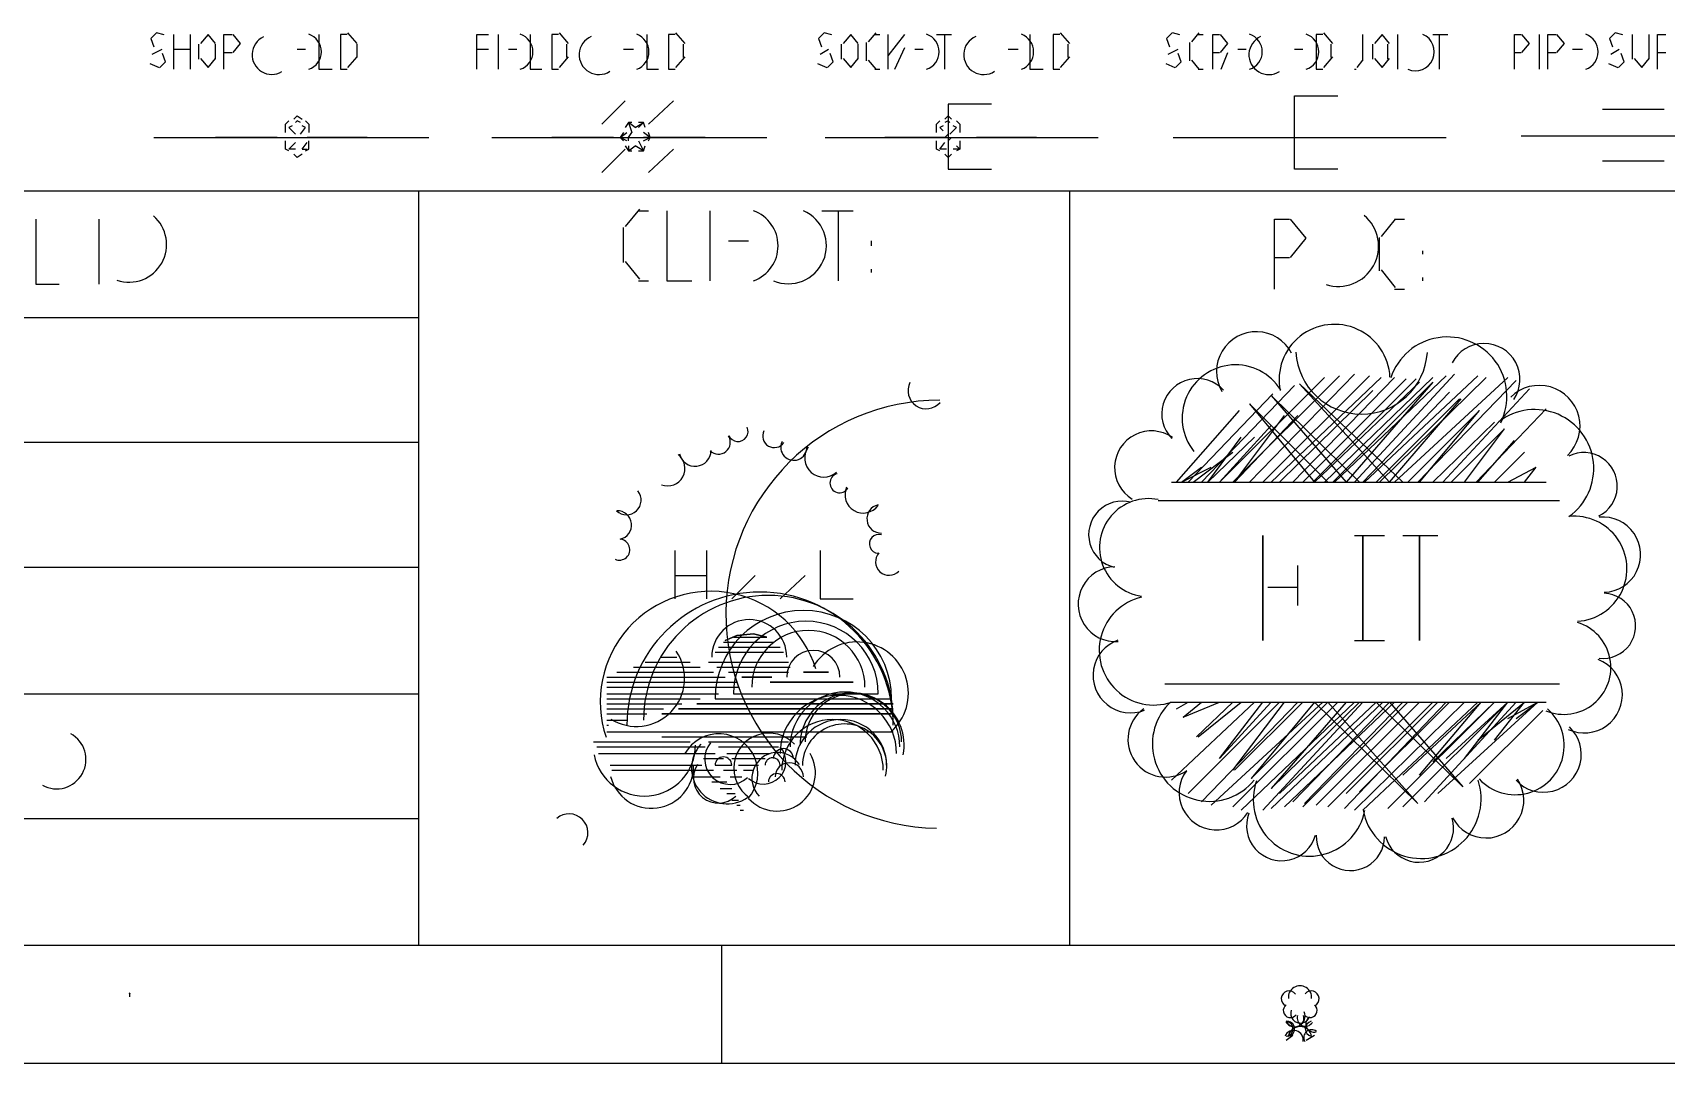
# Model space of a CAD drawing. Header units: millimetres. Extents: x 35 to 1147, y 31 to 824.
# Drawn here: x 644.3 to 762.1, y 31 to 105.3 of the extents above; entities that cross this region are included whole.
import ezdxf

# ---------------------------------------------------------------- set-up
doc = ezdxf.new("R2010")
doc.units = ezdxf.units.MM
for name, color, linetype in [('ARCS', 4, 'Continuous'), ('CURVES', 6, 'Continuous'), ('LINES', 7, 'Continuous'), ('RECTANGLES', 3, 'Continuous')]:
    doc.layers.add(name, color=color, linetype=linetype)

msp = doc.modelspace()

# ---------------------------------------------------------------- linework, layer by layer
at = {"layer": 'ARCS'}
for centre, radius, start, end in [((661.57, 103.69), 1.42, 115.1448, 300.9638), ((663.82, 103.9), 1.33, 288.4349, 71.5651), ((679.06, 103.9), 1.33, 288.4349, 71.5651), ((685.15, 103.69), 1.43, 113.1986, 303.3106), ((687.4, 103.9), 1.35, 290.8545, 69.1455), ((708.34, 103.9), 1.33, 288.4349, 71.5651), ((712.87, 103.69), 1.43, 113.1986, 303.3106), ((715.12, 103.9), 1.35, 290.8545, 69.1455), ((733.42, 103.69), 1.43, 114.1791, 302.1523), ((731.62, 103.9), 1.33, 288.4349, 71.5651), ((735.7, 103.9), 1.33, 288.4349, 71.5651), ((743.98, 103.9), 1.37, 246.8014, 66.8014), ((755.8, 103.9), 1.35, 290.8545, 69.1455), ((651.28, 90.01), 2.71, 251.3843, 49.5538), ((695.38, 89.92), 2.68, 289.6538, 70.3462), ((698.8, 89.92), 2.74, 246.8014, 66.8014), ((738.43, 89.89), 2.9, 252.2351, 49.7636), ((732.52, 80.86), 2.87, 27.5973, 209.8989), ((738.16, 80.26), 4, 2.6026, 191.1429), ((746.29, 79.06), 4.29, 333.6186, 161.6888), ((748.93, 80.29), 2.59, 325.7389, 152.5713), ((731.02, 77.5), 3.84, 31.9081, 218.7966), ((740.11, 82.54), 4.75, 183.4682, 356.2111), ((708.73, 79.48), 1.31, 152.8503, 319.6859), ((728.26, 77.8), 2.55, 42.0892, 224.0608), ((752.92, 76.93), 2.93, 313.8309, 134.5559), ((709.72, 63.37), 15.42, 90, 269.1169), ((752.59, 73.87), 4.25, 305.352, 127.4437), ((695.17, 76.54), 0.725, 203.4986, 25.4633), ((697.78, 76.21), 0.835, 153.4349, 325.7131), ((724.96, 73.93), 2.65, 55.1755, 238.7173), ((693.76, 75.76), 0.857, 225, 33.6901), ((699.19, 75.4), 0.941, 154.359, 0), ((701.35, 74.62), 1.37, 144.9042, 312.3575), ((690.1, 73.87), 1.25, 249.2744, 53.3929), ((692.08, 75.19), 1.16, 192.6804, 358.4089), ((756.13, 72.61), 2.41, 296.2587, 116.8962), ((702.49, 72.82), 0.7, 105.0685, 329.5345), ((687.13, 71.59), 1.06, 227.3859, 38.4181), ((704.2, 71.98), 1.32, 155.7723, 324.1623), ((686.47, 69.79), 1.03, 281.9761, 91.6366), ((705.49, 70.24), 1.03, 102.3391, 271.5911), ((722.86, 69.1), 2.42, 74.9816, 256.3287), ((724.75, 68.17), 3.53, 78.4952, 261.8699), ((755.44, 66.64), 3.79, 273.5763, 95.5275), ((757.51, 67.66), 2.71, 271.9092, 95.7106), ((686.62, 68.02), 0.754, 245.556, 85.6013), ((705.31, 68.44), 0.675, 73.7398, 267.1376), ((706.06, 67.15), 0.977, 138.5035, 316.3322), ((722.38, 64.09), 2.7, 91.232, 273.9452), ((693.19, 57.07), 7.95, 17.2132, 198.8481), ((696.76, 55.36), 9.6, 0, 180), ((757.51, 62.53), 2.35, 263.1572, 87.8789), ((697.36, 55.72), 9, 0, 180), ((699.88, 57.28), 6.36, 0, 180), ((725.14, 60.76), 3.94, 103.1906, 288.7117), ((695.98, 60.28), 2.7, 0, 180), ((700.06, 57.64), 5.22, 0, 180), ((754.69, 59.53), 3.38, 247.3406, 73.1562), ((700.24, 58.12), 4.08, 0, 180), ((703.75, 57.67), 3.7, 310.7412, 148.69), ((723.46, 58.96), 2.7, 109.6538, 292.0362), ((687.85, 58.75), 3.47, 237.8581, 34.177), ((700.6, 58.84), 1.92, 0, 180), ((756.16, 57.55), 2.74, 244.9424, 68.416), ((702.88, 53.8), 3.96, 0, 180), ((703.39, 53.95), 3.75, 348.8962, 180.4063), ((702.4, 53.32), 4.2, 0, 180), ((703.48, 54.16), 3.48, 0, 180), ((725.98, 54.34), 2.71, 125.5377, 304.6952), ((729.16, 54.01), 4.13, 132.3301, 321.1466), ((751.18, 53.89), 3.53, 222.6829, 48.9576), ((701.98, 52.12), 3.66, 0, 180), ((702.58, 52.48), 3.3, 0, 180), ((702.85, 52.42), 3.04, 346.1153, 178.9678), ((646.06, 52.9), 2.12, 241.2602, 61.2602), ((693.79, 51.94), 2.81, 318.8713, 150.4077), ((697.39, 52.27), 2.53, 42.9904, 236.1292), ((753.22, 53.26), 2.72, 223.2101, 46.7899), ((688.42, 53.95), 3.69, 191.2059, 359.5848), ((694.39, 52.27), 2.57, 137.9609, 304.9393), ((694.6, 52.93), 1.83, 139.9392, 313.1118), ((694.12, 52.48), 0.6, 0, 180), ((697, 52.75), 1.62, 228.7153, 41.1859), ((697.99, 51.94), 2.76, 221.9413, 30.2113), ((698.02, 51.55), 1.85, 31.7989, 224.3704), ((697.66, 52.48), 0.54, 0, 180), ((698.44, 52.96), 0.72, 0, 180), ((688.93, 52.42), 3.04, 194.1911, 1.014), ((693.76, 51.55), 1.8, 147.1443, 314.3563), ((697.96, 51.28), 0.6, 0, 180), ((698.86, 51.64), 1.02, 0, 180), ((729.64, 50.5), 2.68, 143.6732, 327.9946), ((736.36, 49.99), 4.06, 160.4012, 348.9485), ((744.43, 50.05), 4.29, 190.8403, 18.4349), ((749.08, 49.96), 2.72, 207.646, 33.6901), ((682.99, 47.62), 1.36, 319.3987, 130.4622), ((734.35, 48.13), 2.53, 159.3625, 344.5115), ((744.25, 47.98), 2.49, 194.8455, 15.9454), ((739.3, 47.35), 2.46, 177.9047, 359.3013), ((735.67, 35.74), 0.842, 355.7636, 183.9452), ((650.53, 34.3), 1.92, 63.4349, 66.6823), ((650.23, 35.92), 1.12, 353.4802, 5.856), ((734.89, 35.65), 0.569, 37.4054, 244.9831), ((736.48, 35.65), 0.564, 298.0725, 140.9061), ((734.98, 34.81), 0.513, 127.5686, 321.8428), ((735.28, 34.39), 0.754, 213.0239, 24.6236), ((735.31, 34.27), 0.649, 207.8973, 16.9275), ((735.7, 34.6), 0.702, 160.0169, 340.0169), ((736.06, 34.27), 0.596, 162.3499, 327.2648), ((736.39, 34.81), 0.511, 220.2364, 49.7636), ((736.69, 33.85), 0.598, 122.9052, 284.7436), ((735.22, 32.68), 0.69, 351.2538, 156.0375), ((734.62, 33.49), 0.543, 276.009, 83.2902), ((734.74, 33.49), 0.543, 276.009, 83.2902), ((735.67, 32.8), 0.849, 8.427, 172.1467), ((736.51, 32.86), 0.563, 51.8428, 210.4655), ((736.6, 33.49), 0.553, 103.2405, 258.1113)]:
    msp.add_arc(centre, radius, start, end, dxfattribs=at)
at = {"layer": 'CURVES'}
for p, q in [((653.26, 105.28), (652.85, 104.86)), ((652.85, 104.86), (653.07, 104.26)), ((653.82, 105.13), (653.27, 105.28)), ((656.98, 105.16), (656.44, 104.5)), ((657.52, 104.5), (656.98, 105.16)), ((658.12, 102.64), (658.12, 105.16)), ((658.12, 105.16), (658.72, 105.16)), ((659.32, 104.5), (658.78, 105.16)), ((664.96, 105.16), (664.96, 102.64)), ((667, 105.16), (666.52, 105.16)), ((666.52, 105.16), (666.52, 102.64)), ((667.72, 104.5), (667.06, 105.28)), ((676.36, 102.64), (676.36, 105.16)), ((676.36, 105.16), (677.2, 105.16)), ((680.2, 105.16), (680.2, 102.64)), ((682.24, 105.16), (681.76, 105.16)), ((681.76, 105.16), (681.76, 102.64)), ((682.96, 104.5), (682.3, 105.28)), ((688.6, 105.16), (688.6, 102.64)), ((690.64, 105.16), (690.16, 105.16)), ((690.16, 105.16), (690.16, 102.64)), ((691.36, 104.5), (690.7, 105.28)), ((701.38, 105.28), (700.97, 104.86)), ((700.97, 104.86), (701.19, 104.26)), ((701.94, 105.13), (701.39, 105.28)), ((703.3, 105.16), (702.76, 104.5)), ((703.84, 104.5), (703.3, 105.16)), ((705.1, 105.28), (704.56, 104.62)), ((716.2, 105.16), (716.2, 102.64)), ((718.36, 105.16), (717.88, 105.16)), ((717.88, 105.16), (717.88, 102.64)), ((719.08, 104.5), (718.42, 105.28)), ((726.46, 105.28), (726.05, 104.86)), ((726.05, 104.86), (726.27, 104.26)), ((727.02, 105.13), (726.47, 105.28)), ((728.38, 105.28), (727.84, 104.62)), ((729.4, 102.64), (729.4, 105.16)), ((729.4, 105.16), (729.88, 105.16)), ((730.48, 104.5), (729.94, 105.16)), ((737.32, 105.16), (736.84, 105.16)), ((736.84, 105.16), (736.84, 102.64)), ((738.04, 104.5), (737.38, 105.28)), ((741.58, 105.16), (741.04, 104.5)), ((742.12, 104.5), (741.58, 105.16)), ((751.12, 102.64), (751.12, 105.16)), ((751.12, 105.16), (751.6, 105.16)), ((752.2, 104.5), (751.66, 105.16)), ((753.52, 102.64), (753.52, 105.16)), ((753.52, 105.16), (754.12, 105.16)), ((754.72, 104.5), (754.18, 105.16)), ((758.38, 105.28), (757.97, 104.86)), ((757.97, 104.86), (758.19, 104.26)), ((758.94, 105.13), (758.39, 105.28)), ((761.44, 102.64), (761.44, 105.16)), ((761.44, 105.16), (762.04, 105.16)), ((653.91, 103.18), (653.69, 103.78)), ((658.78, 103.84), (659.32, 104.5)), ((702.03, 103.18), (701.81, 103.78)), ((727.11, 103.18), (726.89, 103.78)), ((729.94, 103.84), (730.48, 104.5)), ((751.66, 103.84), (752.2, 104.5)), ((754.18, 103.84), (754.72, 104.5)), ((759.03, 103.18), (758.81, 103.78)), ((652.79, 103.05), (653.45, 102.76)), ((653.5, 102.76), (653.91, 103.18)), ((656.44, 103.42), (656.98, 102.76)), ((656.98, 102.76), (657.52, 103.42)), ((664.96, 102.64), (665.92, 102.64)), ((667.06, 102.76), (667.72, 103.54)), ((680.2, 102.64), (681.04, 102.64)), ((682.3, 102.76), (682.96, 103.54)), ((688.6, 102.64), (689.44, 102.64)), ((690.7, 102.76), (691.36, 103.54)), ((700.91, 103.05), (701.57, 102.76)), ((701.62, 102.76), (702.03, 103.18)), ((702.76, 103.42), (703.3, 102.76)), ((703.3, 102.76), (703.84, 103.42)), ((704.56, 103.3), (705.1, 102.64)), ((716.2, 102.64), (717.16, 102.64)), ((718.42, 102.76), (719.08, 103.54)), ((725.99, 103.05), (726.65, 102.76)), ((726.7, 102.76), (727.11, 103.18)), ((727.84, 103.3), (728.38, 102.64)), ((737.38, 102.76), (738.04, 103.54)), ((739.78, 102.76), (740.2, 103.3)), ((741.04, 103.42), (741.58, 102.76)), ((741.58, 102.76), (742.12, 103.42)), ((757.91, 103.05), (758.57, 102.76)), ((758.62, 102.76), (759.03, 103.18)), ((759.76, 103.42), (760.3, 102.76)), ((760.3, 102.76), (760.84, 103.42)), ((713.44, 100.12), (710.32, 100.12)), ((710.32, 100.12), (710.32, 95.44)), ((735.28, 95.44), (735.28, 100.72)), ((662.56, 98.68), (662.8, 98.92)), ((663.16, 99.04), (663.4, 99.28)), ((663.4, 98.92), (663.28, 98.8)), ((663.4, 99.28), (663.76, 99.04)), ((663.64, 98.8), (663.4, 98.92)), ((664, 98.92), (664.24, 98.68)), ((709.48, 98.68), (709.72, 98.92)), ((710.08, 99.04), (710.32, 99.28)), ((710.32, 98.92), (710.08, 98.8)), ((710.32, 99.28), (710.56, 99.04)), ((710.44, 98.8), (710.32, 98.92)), ((710.92, 98.92), (711.16, 98.68)), ((659.8, 97.72), (657.52, 97.72)), ((661.96, 97.72), (659.8, 97.72)), ((662.56, 98.08), (662.56, 98.68)), ((663.04, 98.56), (662.8, 98.44)), ((662.8, 98.44), (663.28, 97.96)), ((663.64, 97.96), (664, 98.44)), ((664, 98.44), (663.76, 98.56)), ((666.28, 97.72), (664.12, 97.72)), ((664.24, 98.68), (664.24, 98.08)), ((668.44, 97.72), (666.28, 97.72)), ((684.04, 97.72), (681.76, 97.72)), ((686.2, 97.72), (684.04, 97.72)), ((686.68, 97.72), (687.16, 98.08)), ((686.92, 98.08), (686.68, 97.72)), ((687.16, 97.48), (686.68, 97.72)), ((686.68, 97.72), (686.92, 97.48)), ((687.28, 98.8), (687.04, 98.44)), ((687.76, 98.44), (687.28, 98.8)), ((687.28, 98.8), (687.52, 98.08)), ((687.52, 98.8), (687.28, 98.8)), ((687.76, 98.44), (688.36, 98.8)), ((688.36, 98.8), (688, 98.44)), ((688.36, 98.8), (688, 98.8)), ((688.48, 98.44), (688.36, 98.8)), ((688.84, 97.72), (688.36, 98.08)), ((690.64, 97.72), (688.36, 97.72)), ((688.36, 97.48), (688.84, 97.72)), ((688.84, 97.72), (688.72, 98.08)), ((688.72, 97.48), (688.84, 97.72)), ((692.8, 97.72), (690.64, 97.72)), ((708.04, 97.72), (705.76, 97.72)), ((710.2, 97.72), (708.04, 97.72)), ((709.48, 98.08), (709.48, 98.68)), ((709.96, 98.56), (709.72, 98.44)), ((709.72, 98.44), (709.96, 98.2)), ((710.44, 97.96), (710.92, 98.44)), ((710.92, 98.44), (710.68, 98.56)), ((711.16, 98.68), (711.16, 98.08)), ((714.52, 97.72), (712.36, 97.72)), ((716.68, 97.72), (714.52, 97.72)), ((662.56, 96.88), (662.56, 97.48)), ((662.8, 96.76), (662.56, 96.88)), ((662.8, 96.88), (663.28, 97.36)), ((663.28, 96.88), (662.8, 96.88)), ((687.04, 97.12), (687.28, 96.76)), ((687.28, 96.76), (687.76, 97.12)), ((687.28, 97.12), (687.28, 96.76)), ((687.28, 96.76), (687.52, 96.76)), ((688.36, 96.76), (687.76, 97.12)), ((688, 97.48), (688.36, 96.76)), ((688, 96.76), (688.36, 96.76)), ((688.36, 96.76), (688.48, 97.12)), ((709.48, 96.88), (709.48, 97.48)), ((709.72, 96.76), (709.48, 96.88)), ((709.72, 96.88), (710.08, 97.36)), ((710.2, 96.88), (709.72, 96.88)), ((711.16, 96.88), (710.68, 96.88)), ((710.92, 97.12), (711.16, 96.88)), ((711.16, 96.88), (710.92, 96.76)), ((711.16, 97.48), (711.16, 96.88)), ((663.4, 96.28), (663.16, 96.52)), ((663.76, 96.52), (663.4, 96.28)), ((710.32, 96.28), (710.08, 96.52)), ((710.56, 96.52), (710.32, 96.28)), ((738.4, 95.44), (735.28, 95.44)), ((644.56, 91.84), (644.56, 87.16)), ((688.06, 92.56), (687.04, 91.3)), ((690.04, 92.44), (690.04, 87.4)), ((733.84, 86.8), (733.84, 91.84)), ((733.84, 91.84), (734.92, 91.84)), ((736.12, 90.46), (734.98, 91.84)), ((742.54, 91.84), (741.52, 90.58)), ((734.98, 89.08), (736.12, 90.46)), ((687.04, 88.78), (688.06, 87.52)), ((644.56, 87.16), (646.24, 87.16)), ((690.04, 87.4), (691.84, 87.4)), ((741.52, 88.18), (742.54, 86.92)), ((738.04, 72.88), (745.24, 80.08)), ((745.24, 80.08), (739, 72.88)), ((739.96, 72.88), (733.6, 79.12)), ((733.6, 79.12), (739, 72.88)), ((743.08, 72.88), (735.64, 79.96)), ((735.64, 79.96), (742.12, 72.88)), ((737.68, 72.88), (732.04, 78.52)), ((732.04, 78.52), (736.72, 72.88)), ((733, 61.48), (733, 69.04)), ((733, 69.04), (733, 61.48)), ((740.2, 61.48), (740.2, 69.04)), ((740.2, 69.04), (740.2, 61.48)), ((744.28, 61.48), (744.28, 69.04)), ((744.28, 69.04), (744.28, 61.48)), ((701.08, 67.96), (701.08, 64.48)), ((701.08, 64.48), (703.48, 64.48)), ((695.08, 61.84), (694.24, 61.48)), ((694.24, 61.48), (695.08, 61.84)), ((696.28, 61.96), (695.08, 61.84)), ((695.08, 61.84), (696.28, 61.96)), ((697.24, 61.72), (696.28, 61.96)), ((696.28, 61.96), (697.24, 61.72)), ((701.68, 59.2), (699.88, 59.2)), ((699.88, 59.2), (701.68, 59.2)), ((697.6, 58.84), (695.44, 58.84)), ((695.44, 58.84), (697.6, 58.84)), ((703.48, 58.48), (697.48, 58.48)), ((697.48, 58.48), (703.48, 58.48)), ((706.36, 56.56), (690.88, 56.56)), ((690.88, 56.56), (706.36, 56.56)), ((706.36, 56.92), (692.2, 56.92)), ((692.2, 56.92), (706.36, 56.92)), ((736.72, 57.04), (732.16, 51.52)), ((732.16, 51.52), (737.68, 57.04)), ((739, 57.04), (733.6, 50.8)), ((733.6, 50.8), (739.96, 57.04)), ((744.16, 49.72), (736.72, 57.04)), ((737.68, 57.04), (744.16, 49.72)), ((747.4, 50.92), (741.16, 57.04)), ((742.12, 57.04), (747.4, 50.92)), ((706.36, 56.2), (689.68, 56.2)), ((689.68, 56.2), (706.36, 56.2))]:
    msp.add_line(p, q, dxfattribs=at)
at = {"layer": 'LINES'}
for p, q in [((654.52, 102.64), (654.52, 105.16)), ((655.72, 102.64), (655.72, 105.16)), ((677.92, 102.64), (677.92, 105.16)), ((705.04, 105.16), (705.4, 105.16)), ((706, 102.64), (706, 105.16)), ((706, 103.6), (707.2, 105.16)), ((709.48, 105.16), (710.56, 105.16)), ((710.08, 102.64), (710.08, 105.16)), ((728.32, 105.16), (728.68, 105.16)), ((740.2, 103.24), (740.2, 105.16)), ((742.72, 102.64), (742.72, 105.16)), ((745.24, 105.16), (746.32, 105.16)), ((745.72, 102.64), (745.72, 105.16)), ((752.92, 102.64), (752.92, 105.16)), ((759.64, 103.36), (759.64, 105.16)), ((760.84, 103.36), (760.84, 105.16)), ((652.96, 103.72), (653.68, 104.08)), ((654.52, 104.08), (655.72, 104.08)), ((656.32, 103.36), (656.32, 104.44)), ((657.52, 103.36), (657.52, 104.44)), ((658.12, 103.84), (658.72, 103.84)), ((663.4, 104.08), (664, 104.08)), ((667.72, 103.48), (667.72, 104.44)), ((676.36, 104.08), (677.2, 104.08)), ((678.64, 104.08), (679.24, 104.08)), ((682.84, 103.48), (682.84, 104.44)), ((686.92, 104.08), (687.64, 104.08)), ((691.24, 103.48), (691.24, 104.44)), ((701.08, 103.72), (701.68, 104.08)), ((702.64, 103.36), (702.64, 104.44)), ((703.84, 103.36), (703.84, 104.44)), ((704.44, 103.24), (704.44, 104.56)), ((706.48, 102.64), (707.2, 104.2)), ((707.92, 104.08), (708.52, 104.08)), ((714.64, 104.08), (715.36, 104.08)), ((718.96, 103.48), (718.96, 104.44)), ((726.16, 103.72), (726.88, 104.08)), ((727.72, 103.24), (727.72, 104.56)), ((729.4, 103.84), (729.88, 103.84)), ((730, 102.64), (730.48, 103.84)), ((731.2, 104.08), (731.8, 104.08)), ((735.28, 104.08), (735.88, 104.08)), ((737.92, 103.48), (737.92, 104.44)), ((740.92, 103.36), (740.92, 104.44)), ((742, 103.36), (742, 104.44)), ((751.12, 103.84), (751.6, 103.84)), ((753.52, 103.84), (754.12, 103.84)), ((755.32, 104.08), (756.04, 104.08)), ((758.08, 103.72), (758.68, 104.08)), ((761.44, 103.84), (762.04, 103.84)), ((666.52, 102.64), (667, 102.64)), ((681.76, 102.64), (682.24, 102.64)), ((690.16, 102.64), (690.64, 102.64)), ((705.04, 102.64), (705.4, 102.64)), ((717.88, 102.64), (718.36, 102.64)), ((728.32, 102.64), (728.68, 102.64)), ((736.84, 102.64), (737.32, 102.64)), ((739.6, 102.64), (739.72, 102.64)), ((685.36, 98.68), (687.04, 100.36)), ((688.72, 98.68), (690.52, 100.36)), ((735.28, 100.72), (738.4, 100.72)), ((757.48, 99.76), (761.92, 99.76)), ((653.08, 97.72), (672.88, 97.72)), ((653.2, 97.72), (655.36, 97.72)), ((670.72, 97.72), (672.88, 97.72)), ((677.44, 97.72), (697.24, 97.72)), ((677.44, 97.72), (679.6, 97.72)), ((687.28, 97.72), (687.52, 98.08)), ((687.28, 97.48), (687.28, 97.72)), ((695.08, 97.72), (697.24, 97.72)), ((701.44, 97.72), (721.12, 97.72)), ((701.44, 97.72), (703.6, 97.72)), ((710.08, 97.72), (710.32, 97.96)), ((710.32, 97.48), (710.56, 97.72)), ((718.96, 97.72), (721.12, 97.72)), ((726.52, 97.72), (746.2, 97.72)), ((726.64, 97.72), (746.2, 97.72)), ((751.6, 97.84), (771.28, 97.84)), ((663.76, 96.88), (664.12, 97.36)), ((663.76, 96.88), (664.12, 96.88)), ((664, 96.76), (664.24, 96.88)), ((664.24, 96.88), (664.24, 97.48)), ((685.36, 95.2), (687.04, 96.88)), ((688.72, 95.2), (690.52, 96.88)), ((710.32, 95.44), (713.44, 95.44)), ((757.48, 96.04), (761.92, 96.04)), ((52.24, 93.88), (1137.16, 93.88)), ((672.16, 39.52), (672.16, 93.88)), ((719.08, 39.52), (719.08, 93.88)), ((649.12, 87.16), (649.12, 91.84)), ((688, 92.44), (688.72, 92.44)), ((693.16, 87.4), (693.16, 92.44)), ((701.2, 92.44), (703.48, 92.44)), ((702.4, 87.4), (702.4, 92.44)), ((742.48, 91.84), (743.2, 91.84)), ((686.92, 88.72), (686.92, 91.24)), ((694.48, 90.28), (695.92, 90.28)), ((704.8, 89.92), (704.8, 90.28)), ((741.4, 88.12), (741.4, 90.52)), ((744.52, 89.32), (744.52, 89.56)), ((733.84, 89.08), (734.92, 89.08)), ((688, 87.4), (688.72, 87.4)), ((704.8, 88), (704.8, 88.24)), ((744.52, 87.4), (744.52, 87.64)), ((742.48, 86.8), (743.2, 86.8)), ((318.76, 84.76), (672.16, 84.76)), ((729.88, 72.88), (737.44, 80.44)), ((730.84, 72.88), (738.52, 80.56)), ((732.04, 72.88), (739.6, 80.68)), ((733, 72.88), (740.68, 80.56)), ((733.6, 72.88), (741.52, 80.44)), ((735.16, 72.88), (742.48, 80.44)), ((735.88, 72.88), (743.32, 80.32)), ((736.6, 72.88), (744.04, 80.32)), ((736.72, 72.88), (744.28, 80.08)), ((737.44, 72.88), (745.24, 80.44)), ((738.16, 72.88), (746.2, 80.56)), ((739.6, 72.88), (746.8, 80.68)), ((740.32, 72.88), (748.48, 80.56)), ((741.4, 72.88), (749.08, 80.44)), ((742.48, 72.88), (750.64, 80.44)), ((744.16, 72.88), (751.24, 80.2)), ((727.6, 72.88), (733.72, 79.24)), ((728.56, 72.88), (735.28, 79.84)), ((734.2, 72.88), (740.92, 79.48)), ((740.2, 72.88), (746.44, 79.36)), ((741.16, 72.88), (747.16, 78.88)), ((742.12, 72.88), (747.28, 78.88)), ((745.96, 72.88), (752.2, 79.6)), ((726.76, 72.88), (731.32, 78.04)), ((743.44, 72.88), (748.6, 78.04)), ((744.28, 72.88), (748.6, 78.04)), ((748.36, 72.88), (753.4, 78.16)), ((729.88, 72.88), (733.6, 76.96)), ((730.96, 72.88), (735.52, 77.68)), ((730.96, 72.88), (734.56, 77.68)), ((745.24, 72.88), (749.68, 77.2)), ((746.56, 72.88), (750.4, 76.72)), ((747.52, 72.88), (750.4, 76.72)), ((318.76, 75.76), (672.16, 75.76)), ((729.04, 72.88), (732.4, 76.12)), ((729.04, 72.88), (731.44, 76.12)), ((748.48, 72.88), (751.12, 75.88)), ((727.96, 72.88), (730.84, 75.04)), ((749.68, 72.88), (751.84, 75.04)), ((727.12, 72.88), (728.56, 73.96)), ((727.12, 72.88), (729.28, 73.96)), ((750.64, 72.88), (752.68, 73.96)), ((751.84, 72.88), (752.68, 73.96)), ((726.4, 72.88), (753.4, 72.88)), ((725.44, 71.56), (754.36, 71.56)), ((739.6, 69.04), (741.76, 69.04)), ((743.08, 69.04), (745.6, 69.04)), ((690.64, 64.48), (690.64, 67.96)), ((692.92, 64.48), (692.92, 67.96)), ((318.76, 66.76), (672.16, 66.76)), ((690.64, 66.16), (692.92, 66.16)), ((694.72, 64.48), (696.4, 66.16)), ((698.2, 64.48), (700, 66.16)), ((735.52, 64), (735.52, 66.88)), ((733.36, 65.32), (735.52, 65.32)), ((694.12, 61.36), (697.72, 61.36)), ((694.12, 61.36), (697.72, 61.36)), ((694.12, 61.36), (697.72, 61.36)), ((694.12, 61.36), (697.72, 61.36)), ((694.84, 61.72), (697.24, 61.72)), ((694.84, 61.72), (697.24, 61.72)), ((694.84, 61.72), (697.24, 61.72)), ((694.84, 61.72), (697.24, 61.72)), ((739.6, 61.48), (741.76, 61.48)), ((689.56, 60.28), (690.76, 60.28)), ((689.56, 60.28), (690.76, 60.28)), ((689.56, 60.28), (690.76, 60.28)), ((689.56, 60.28), (690.76, 60.28)), ((693.52, 60.64), (698.44, 60.64)), ((693.52, 60.64), (698.44, 60.64)), ((693.52, 60.64), (698.44, 60.64)), ((693.52, 60.64), (698.44, 60.64)), ((693.76, 61), (698.2, 61)), ((693.76, 61), (698.2, 61)), ((693.76, 61), (698.2, 61)), ((693.76, 61), (698.2, 61)), ((686.44, 59.2), (693.4, 59.2)), ((686.44, 59.2), (693.4, 59.2)), ((686.44, 59.2), (693.4, 59.2)), ((686.44, 59.2), (693.4, 59.2)), ((687.64, 59.56), (692.44, 59.56)), ((687.64, 59.56), (692.44, 59.56)), ((687.64, 59.56), (692.44, 59.56)), ((687.64, 59.56), (692.44, 59.56)), ((688.48, 59.92), (691.72, 59.92)), ((688.48, 59.92), (691.72, 59.92)), ((688.48, 59.92), (691.72, 59.92)), ((688.48, 59.92), (691.72, 59.92)), ((693.04, 59.92), (698.8, 59.92)), ((693.64, 59.56), (698.92, 59.56)), ((693.64, 59.56), (698.92, 59.56)), ((694.48, 59.2), (698.8, 59.2)), ((694.48, 59.2), (698.8, 59.2)), ((685.72, 58.84), (694.24, 58.84)), ((685.72, 58.84), (694.24, 58.84)), ((685.72, 58.84), (694.24, 58.84)), ((685.72, 58.84), (694.24, 58.84)), ((685.72, 58.48), (695.08, 58.48)), ((685.72, 58.48), (695.08, 58.48)), ((685.72, 58.48), (695.08, 58.48)), ((685.72, 58.48), (695.08, 58.48)), ((685.72, 58.12), (695.2, 58.12)), ((685.72, 58.12), (695.2, 58.12)), ((685.72, 58.12), (695.2, 58.12)), ((685.72, 58.12), (695.2, 58.12)), ((695.44, 58.84), (697.6, 58.84)), ((696.4, 58.48), (696.4, 58.48)), ((696.4, 58.48), (696.4, 58.48)), ((725.92, 58.36), (754.36, 58.36)), ((491.68, 57.64), (672.16, 57.64)), ((685.72, 57.64), (693.76, 57.64)), ((685.72, 57.64), (693.76, 57.64)), ((685.72, 57.64), (693.76, 57.64)), ((685.72, 57.64), (693.76, 57.64)), ((685.72, 57.28), (692.44, 57.28)), ((685.72, 57.28), (692.44, 57.28)), ((685.72, 57.28), (692.44, 57.28)), ((685.72, 57.28), (692.44, 57.28)), ((685.72, 56.92), (691.12, 56.92)), ((685.72, 56.92), (691.12, 56.92)), ((685.72, 56.92), (691.12, 56.92)), ((685.72, 56.92), (691.12, 56.92)), ((685.72, 56.56), (689.8, 56.56)), ((685.72, 56.56), (689.8, 56.56)), ((685.72, 56.56), (689.8, 56.56)), ((685.72, 56.56), (689.8, 56.56)), ((690.88, 56.56), (706.36, 56.56)), ((690.88, 56.56), (706.36, 56.56)), ((692.2, 56.92), (706.36, 56.92)), ((692.2, 56.92), (706.36, 56.92)), ((693.52, 57.28), (706.24, 57.28)), ((694.84, 57.64), (705.28, 57.64)), ((726.4, 51.4), (732.4, 57.04)), ((726.4, 57.04), (753.4, 57.04)), ((726.76, 56.56), (727.6, 57.04)), ((727.24, 55.96), (728.56, 57.04)), ((727.24, 55.96), (729.88, 57.04)), ((727.6, 50.44), (734.2, 57.04)), ((728.2, 54.52), (730.84, 57.04)), ((728.32, 54.52), (731.44, 57.04)), ((728.56, 49.84), (735.52, 57.04)), ((729.28, 49.6), (737.32, 57.04)), ((729.88, 52.96), (733.6, 57.04)), ((729.88, 52.96), (733, 57.04)), ((730.84, 49.48), (738.4, 57.04)), ((730.84, 52.12), (734.56, 57.04)), ((730.96, 52.12), (735.88, 57.04)), ((731.44, 49.24), (739.6, 57.04)), ((733, 49.24), (740.2, 57.04)), ((733.6, 49.36), (741.64, 57.04)), ((734.2, 50.44), (741.16, 57.04)), ((734.56, 49.48), (742.48, 57.04)), ((735.16, 49.84), (742.12, 57.04)), ((735.88, 49.48), (743.44, 57.04)), ((736, 49.72), (743.08, 57.04)), ((736.84, 49.6), (744.28, 57.04)), ((737.68, 49.48), (745.24, 57.04)), ((738.88, 49.36), (746.2, 57.04)), ((739, 50.44), (745.6, 57.04)), ((739.6, 49.24), (747.52, 57.04)), ((739.96, 50.56), (746.44, 57.04)), ((740.2, 49.24), (748.48, 57.04)), ((742, 49.36), (749.68, 57.04)), ((743.08, 51.76), (748.72, 57.04)), ((743.08, 49.48), (750.64, 57.04)), ((744.28, 51.76), (748.72, 57.04)), ((744.64, 49.84), (751.24, 57.04)), ((745.24, 52.72), (749.68, 57.04)), ((745.6, 50.44), (752.8, 57.04)), ((746.2, 52.96), (750.64, 57.04)), ((747.52, 52.96), (750.64, 57.04)), ((748.48, 54.28), (751.84, 57.04)), ((749.68, 54.28), (751.84, 57.04)), ((750.64, 55.84), (752.8, 57.04)), ((751.24, 55.84), (752.8, 57.04)), ((685.72, 56.2), (688.6, 56.2)), ((685.72, 56.2), (688.6, 56.2)), ((685.72, 56.2), (688.6, 56.2)), ((685.72, 56.2), (688.6, 56.2)), ((685.72, 55.72), (687.16, 55.72)), ((685.72, 55.72), (687.16, 55.72)), ((685.72, 55.72), (687.16, 55.72)), ((685.72, 55.72), (687.16, 55.72)), ((685.72, 55.36), (685.84, 55.36)), ((685.72, 55.36), (685.84, 55.36)), ((685.72, 55.36), (685.84, 55.36)), ((685.72, 55.36), (685.84, 55.36)), ((689.68, 56.2), (706.36, 56.2)), ((689.68, 56.2), (706.36, 56.2)), ((747.88, 51.16), (753.16, 56.44)), ((684.76, 54.16), (691.72, 54.16)), ((684.76, 54.16), (691.72, 54.16)), ((684.76, 54.16), (691.72, 54.16)), ((684.76, 54.16), (691.72, 54.16)), ((685.72, 54.88), (706.36, 54.88)), ((685.72, 54.88), (706.36, 54.88)), ((685.72, 54.88), (706.36, 54.88)), ((685.72, 54.88), (706.36, 54.88)), ((689.68, 54.52), (700.12, 54.52)), ((689.68, 54.52), (700.12, 54.52)), ((689.68, 54.52), (700.12, 54.52)), ((689.68, 54.52), (700.12, 54.52)), ((693.04, 54.16), (698.8, 54.16)), ((685, 53.8), (692.8, 53.8)), ((685, 53.8), (692.8, 53.8)), ((685, 53.8), (692.8, 53.8)), ((685, 53.8), (692.8, 53.8)), ((685.12, 53.32), (693.52, 53.32)), ((685.12, 53.32), (693.52, 53.32)), ((685.12, 53.32), (693.52, 53.32)), ((685.12, 53.32), (693.52, 53.32)), ((693.76, 53.8), (698.08, 53.8)), ((694.36, 53.32), (697.48, 53.32)), ((685.96, 52.48), (692.56, 52.48)), ((685.96, 52.48), (692.56, 52.48)), ((685.96, 52.48), (692.56, 52.48)), ((685.96, 52.48), (692.56, 52.48)), ((686.08, 52.12), (693.4, 52.12)), ((686.08, 52.12), (693.4, 52.12)), ((686.08, 52.12), (693.4, 52.12)), ((686.08, 52.12), (693.4, 52.12)), ((692.68, 52.96), (694.12, 52.96)), ((692.68, 52.96), (694.12, 52.96)), ((692.68, 52.96), (694.12, 52.96)), ((692.68, 52.96), (694.12, 52.96)), ((693.52, 52.48), (694.72, 52.48)), ((694.12, 52.12), (695.08, 52.12)), ((694.72, 52.96), (697.12, 52.96)), ((695.2, 52.48), (696.64, 52.48)), ((695.56, 52.12), (696.28, 52.12)), ((691.96, 51.64), (693.88, 51.64)), ((691.96, 51.64), (693.88, 51.64)), ((691.96, 51.64), (693.88, 51.64)), ((691.96, 51.64), (693.88, 51.64)), ((693.28, 51.28), (694.36, 51.28)), ((693.28, 51.28), (694.36, 51.28)), ((693.28, 51.28), (694.36, 51.28)), ((693.28, 51.28), (694.36, 51.28)), ((693.88, 50.8), (694.72, 50.8)), ((693.88, 50.8), (694.72, 50.8)), ((693.88, 50.8), (694.72, 50.8)), ((693.88, 50.8), (694.72, 50.8)), ((694.6, 51.64), (695.44, 51.64)), ((694.36, 50.44), (694.96, 50.44)), ((694.36, 50.44), (694.96, 50.44)), ((694.36, 50.44), (694.96, 50.44)), ((694.36, 50.44), (694.96, 50.44)), ((694.72, 49.96), (695.2, 49.96)), ((694.72, 49.96), (695.2, 49.96)), ((694.72, 49.96), (695.2, 49.96)), ((694.72, 49.96), (695.2, 49.96)), ((695.08, 49.6), (695.32, 49.6)), ((695.08, 49.6), (695.32, 49.6)), ((695.08, 49.6), (695.32, 49.6)), ((695.08, 49.6), (695.32, 49.6)), ((318.76, 48.64), (672.16, 48.64)), ((695.32, 49.24), (695.56, 49.24)), ((695.32, 49.24), (695.56, 49.24)), ((695.32, 49.24), (695.56, 49.24)), ((695.32, 49.24), (695.56, 49.24)), ((569.8, 39.52), (884.08, 39.52)), ((694, 31), (694, 39.52)), ((734.68, 32.68), (735.16, 33.04)), ((736.12, 32.68), (736.72, 33.04))]:
    msp.add_line(p, q, dxfattribs=at)
at = {"layer": 'RECTANGLES'}
for p, q in [((52.24, 39.52), (1137.16, 39.52)), ((42.88, 31), (1146.64, 31))]:
    msp.add_line(p, q, dxfattribs=at)

doc.saveas('drawing.dxf')
